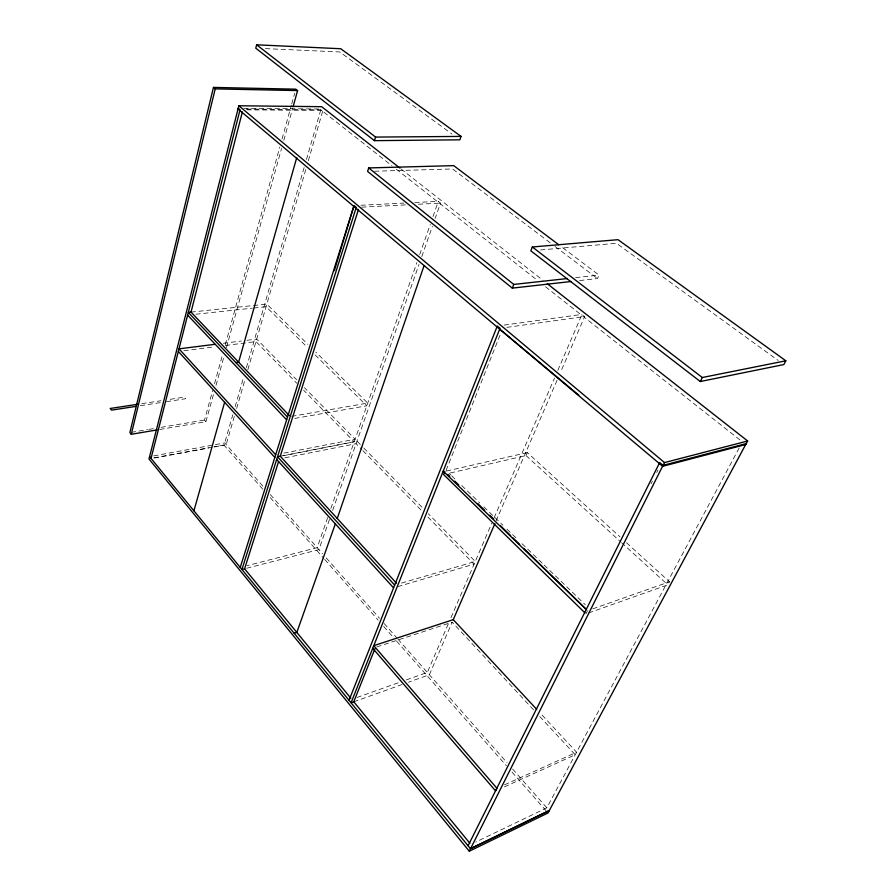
<?xml version="1.0" encoding="UTF-8"?>
<svg xmlns="http://www.w3.org/2000/svg" width="896" height="896" viewBox="0 0 896 896"><rect width="100%" height="100%" fill="white"/><g stroke="black" fill="none" stroke-linecap="round" stroke-linejoin="round"><path stroke-width="0.67" stroke-dasharray="4.48 3.36" d="M159.779 429.464L205.934 421.68L204.501 420.056L212.666 390.466M214.525 383.734L222.32 355.488M225.288 344.736L279.832 147.011M282.061 138.936L291.334 105.314M291.704 103.97L294.672 93.206M205.934 421.68L213.763 393.411M215.992 385.336L223.821 357.078M226.43 347.648L281.557 148.456M283.797 140.381L292.734 108.08M262.797 489.194L224.034 445.189L232.826 414.702M235.155 406.638L243.678 377.093M246.389 367.685L304.136 167.518M306.466 159.454L321.014 109.021L243.734 108.282M234.304 416.506L226.173 444.595L213.875 446.858M236.622 408.475L245.146 379.053M247.856 369.69L305.995 168.818M308.314 160.776L322.661 111.205M327.69 517.597L317.173 547.658L246.994 565.667M330.882 508.458L416.931 262.539M419.686 254.654L430.259 224.448M433.014 216.563L438.334 201.365L440.552 203.112L435.198 218.366M329.448 519.546L318.898 549.618L244.597 568.792M332.662 510.395L419.003 264.499M421.781 256.592L432.421 226.274M446.062 470.445L501.054 332.618M448.246 624.019L427.325 672.437L405.171 680.322M450.99 617.646L491.882 522.995M494.099 517.866L554.501 378.067M557.827 370.373L581.997 314.429L584.685 316.546L560.459 372.422M579.634 280.56L597.486 278.544L598.998 275.061L560.997 246.445M533.568 709.867L452.155 622.171L429.363 674.744L408.509 682.203M496.026 521.024L557.122 380.106M450.33 472.965L526.019 455.571L527.318 452.603L619.987 536.827M585.917 613.827L587.574 610.68M651.101 483.706L652.355 481.219M656.712 472.506L657.966 470.019M739.133 448.022L546.851 807.811L475.81 842.027M588.571 612.954L667.834 584.842L669.469 581.795L626.17 542.438M504.493 784.829L576.621 752.237L540.534 713.44M504.437 786.878L575.266 754.779L539.246 715.982M353.774 701.814L401.99 684.544M356.966 697.491L399.963 682.181M592.771 608.843L669.469 581.795M376.813 646.946L452.155 622.171M397.712 586.645L474.107 564.133L427.291 516.365M401.498 583.094L475.261 561.478L428.344 513.733M527.318 452.603L446.645 470.994L450.666 474.869M284.894 457.822L356.082 443.71L361.928 449.68M283.886 453.118L355.107 439.219L304.45 387.666M280.269 456.21L356.989 441.123L362.846 447.093M283.035 455.806L354.2 441.806L303.632 390.208M153.765 457.912L212.509 447.104M154.437 458.002L209.026 447.955M214.48 446.947L224.034 445.189M153.675 455.896L224.694 442.915L263.861 487.278M294.795 418.421L366.811 405.765L314.955 354.76M291.648 416.349L367.752 403.088L315.795 352.128M131.23 432.342L147.515 429.61M148.87 429.386L154.291 428.467M161.078 427.336L204.501 420.056M140.347 405.698L160.955 402.528M166.443 401.688L185.674 398.72L184.285 397.152L167.81 399.672M141.736 403.659L160.955 400.725M506.834 327.365L584.685 316.546M504.123 325.102L581.997 314.429M183.882 350.739L214.39 346.875M225.478 345.464L255.987 341.6L296.834 383.264M223.406 343.269L241.45 341.006M246.994 340.301L256.715 339.091L296.654 379.736M575.624 277.637L598.998 275.061M195.877 314.227L252.314 308.179M253.691 308.034L266.078 306.701L306.97 346.92M191.016 312.122L266.829 304.114L307.798 344.288M540.501 249.95L616.459 243.286L778.165 360.472M361.76 207.155L405.989 204.882M418.432 204.243L440.552 203.112M360.942 205.24L403.782 203.101M414.837 202.541L438.334 201.365M374.562 171.226L452.547 168.952L550.659 243.141M246.949 109.827L322.874 110.488M246.31 109.066L320.802 109.749L391.91 165.76M265.418 48.619L339.808 51.957L452.021 134.064M555.128 246.512L597.486 278.544M400.938 168.885L542.931 280.314M396.301 169.221L536.715 279.821M545.485 286.731L741.328 441M526.019 455.571L620.525 541.722M621.555 542.651L667.778 584.797M451.662 475.843L456.691 480.693M461.72 485.531L479.808 502.981M483.829 506.856L502.925 525.269M506.946 529.155L518 539.818M522.021 543.693L543.122 564.043M544.13 565.018L585.334 604.755M363.832 448.09L423.461 508.76M362.902 450.677L422.408 511.392M270.29 494.57L322.571 553.784M326.245 557.939L379.546 618.307M384.138 623.515L397.006 638.086M397.925 639.128L507.069 762.754M512.624 769.037L549.259 810.533M270.189 497.582L323.725 558.354M324.643 559.395L378.179 620.178M383.712 626.461L392.952 636.933M396.637 641.133L506.475 765.822M512.019 772.106L547.098 811.922"/><path stroke-width="1.34" d="M293.104 106.736L297.573 90.586L295.792 89.174L213.461 87.416L129.875 432.566L131.275 434.28L157.069 429.923M131.275 434.28L215.219 88.894L213.461 87.416M469.291 851.2L663.029 465.371L746.155 443.632L548.016 812.963L469.291 851.2L148.982 458.998L238.851 105.773L321.686 106.691L399.84 168.022M151.032 458.416L240.05 109.771L238.224 108.226M256.637 44.8L255.774 48.182L374.45 140.661L459.872 139.81L461.059 136.416L340.738 48.742L256.637 44.8L375.57 137.077L461.059 136.416M289.341 415.576L191.016 312.122L242.379 111.899M193.917 510.81L224.627 402.282M296.755 157.573L238.605 362.197L235.861 362.578M334.365 270.648L353.774 206.382M240.24 567.403L354.032 205.587L356.227 207.435L241.942 569.475L244.597 568.792L278.578 461.552M374.45 140.661L375.57 137.077M558.768 244.765L453.712 165.637L368.704 167.933L367.595 171.427L512.31 288.12L571.39 281.478M396.536 583.251L280.269 456.21L358.49 209.418M424.11 265.563L337.243 518.47M335.35 523.813L296.822 632.419L294.134 633.237M349.037 700.314L497.291 326.032L500.002 328.306L351.064 702.778L353.774 701.814L374.976 648.67M512.31 288.12L513.778 284.435L567.381 278.544M532.347 246.982L530.824 250.802L700.302 381.528L783.821 364.571L785.837 360.797L618.016 239.68L532.347 246.982L702.307 377.518L785.837 360.797M444.808 471.419L443.576 474.522L584.92 612.853M372.736 648.29L495.578 790.899L496.899 788.256L373.778 645.68L453.253 619.662L494.917 523.589M468.082 845.746L659.691 462.56L663.029 465.371M700.302 381.528L702.307 377.518M238.034 108.987L662.659 466.301L664.518 462.582L747.667 440.989L547.333 283.774M747.667 440.989L745.774 444.506L662.659 466.301M149.576 456.646L470.534 848.736L549.293 810.578M470.49 848.68L549.259 810.533M280.269 456.21L277.525 456.758L394.677 585.099M136.226 406.336L111.507 410.144L110.163 408.486L137.614 404.286M215.085 344.31L179.01 348.835L275.677 454.731M191.016 312.122L188.306 312.413L287.515 417.066M215.219 88.894L297.573 90.586M368.704 167.933L513.778 284.435M499.666 329.146L578.771 395.136M238.851 105.773L664.518 462.582M443.206 471.117L586.51 609.661L523.645 548.318M447.81 474.331L449.803 476.28M454.787 481.152L458.786 485.038M477.747 503.541L484.725 510.35M489.72 515.222L493.707 519.12M500.696 525.93L510.675 535.662M512.669 537.611L519.658 544.432M187.622 315.101L286.642 419.854M453.253 619.662L536.738 709.363M178.338 351.445L274.826 457.419M276.674 459.458L393.579 587.866M244.597 568.792L350.862 698.264M353.774 701.814L469.941 843.338"/></g></svg>
